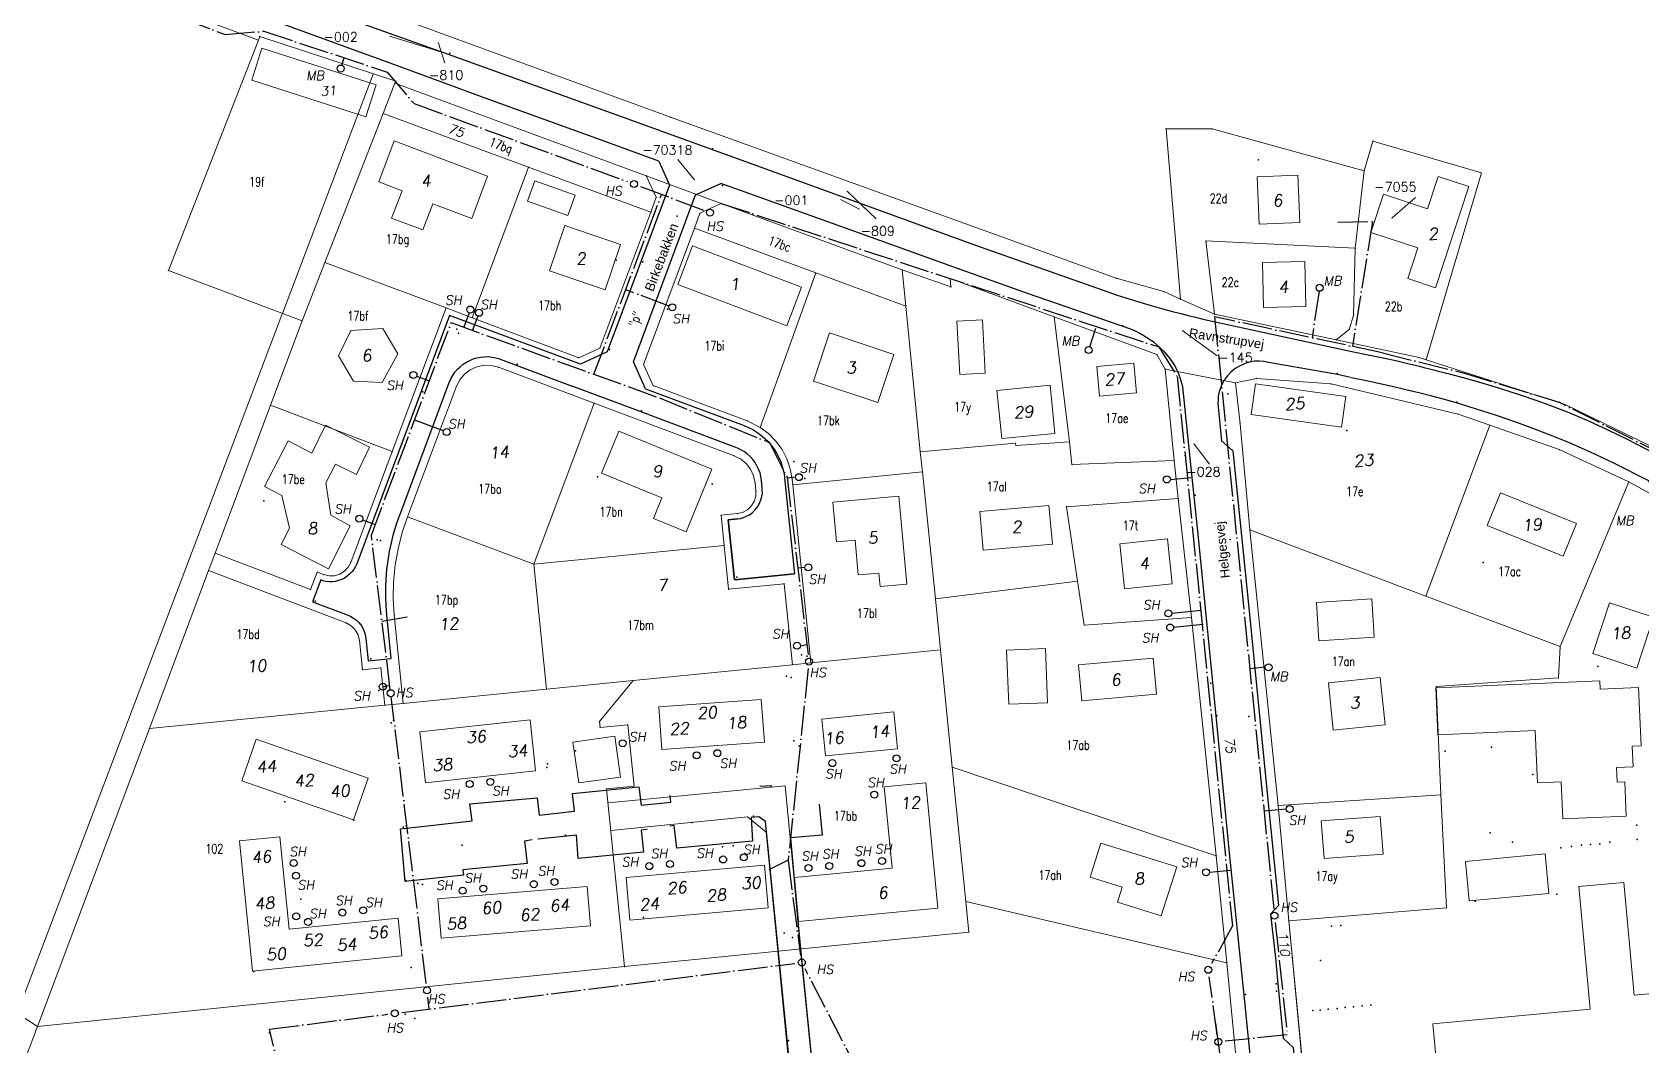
# Model space of a CAD drawing. Header units: millimetres. Extents: x 672113 to 680957, y 6130092 to 6137781.
# Drawn here: x 674360.3 to 674706.4, y 6133493.2 to 6133711.1 of the extents above; entities that cross this region are included whole.
import ezdxf

# ---------------------------------------------------------------- set-up
doc = ezdxf.new("R2010")
doc.units = ezdxf.units.MM
doc.header["$LTSCALE"] = 0.5
doc.linetypes.add('VVS3', pattern=[16, 12.8, -1.6, 0, -1.6])
for name, color, linetype, lineweight in [('bygning', 1, 'Continuous', 5), ('MILJOE', 1, 'Continuous', 5), ('OPTAGETVEJ', 1, 'Continuous', 5), ('skel', 142, 'Continuous', 5), ('SKELKREDS', 1, 'Continuous', 5), ('SKELPKT', 1, 'Continuous', 5), ('SL-Målebrønd', 70, 'Continuous', 30), ('SL-Tekst', 1, 'Continuous', 0)]:
    doc.layers.add(name, color=color, linetype=linetype, lineweight=lineweight)
for name, color, linetype, lineweight, plot in [('FIKS_PILE', 9, 'Continuous', 5, False), ('FIKS_TEKST', 6, 'Continuous', 5, False), ('FIKSPUNKT', 1, 'Continuous', 5, False)]:
    doc.layers.add(name, color=color, linetype=linetype, lineweight=lineweight, plot=plot)
for name, color, linetype in [('Husnr', 3, 'Continuous'), ('MATRNR', 12, 'Continuous'), ('Spildevand', 2, 'Continuous'), ('TF_V_---_Stikledning', 150, 'VVS3'), ('TF_V_---_Stophane', 3, 'Continuous'), ('TF_V_---_Tekst', 1, 'Continuous'), ('Vej', 7, 'Continuous'), ('Vejnavn', 9, 'Continuous')]:
    doc.layers.add(name, color=color, linetype=linetype)
doc.styles.add('Ariel', font='arial.ttf')
doc.styles.add('ROMANS', font='ROMANS')
doc.styles.get("Standard").update_dxf_attribs({"font": 'romans.shx', "width": 0.75})

# ---------------------------------------------------------------- blocks, each defined once
blk = doc.blocks.new('270554_270554.DWG_FMEBLOCK18')
at = {"layer": 'FIKS_PILE', "color": 6}
blk.add_line((3.09, -2.93), (-3.09, 2.93), dxfattribs=at)
blk = doc.blocks.new('270554_270554.DWG_FMEBLOCK19')
at = {"layer": 'FIKS_PILE', "color": 6}
blk.add_line((3.68, -2.67), (-3.68, 2.67), dxfattribs=at)
blk = doc.blocks.new('270554_270554.DWG_FMEBLOCK20')
at = {"layer": 'FIKS_PILE', "color": 6}
blk.add_line((1.65, -2.16), (-1.65, 2.16), dxfattribs=at)
blk = doc.blocks.new('270554_270554.DWG_FMEBLOCK21')
at = {"layer": 'FIKS_PILE', "color": 6}
blk.add_line((2.51, 2.16), (-2.51, -2.16), dxfattribs=at)
blk = doc.blocks.new('270554_270554.DWG_FMEBLOCK51')
at = {"layer": 'FIKS_PILE', "color": 6}
blk.add_line((-5.25, 1.6), (5.25, -1.6), dxfattribs=at)
blk = doc.blocks.new('270554_270554.DWG_FMEBLOCK53')
at = {"layer": 'FIKS_PILE', "color": 6}
blk.add_line((0.67, -2.16), (-0.67, 2.16), dxfattribs=at)
blk = doc.blocks.new('270554_270554.DWG_FMEBLOCK54')
at = {"layer": 'FIKS_PILE', "color": 6}
blk.add_line((-1.74, 2.16), (1.74, -2.16), dxfattribs=at)
blk = doc.blocks.new('270554_270554.DWG_FMEBLOCK55')
at = {"layer": 'FIKS_PILE', "color": 6}
blk.add_line((-1.98, 0.98), (1.98, -0.98), dxfattribs=at)

msp = doc.modelspace()

# ---------------------------------------------------------------- linework, layer by layer
at = {"layer": 'bygning'}
for points in [[(674432.06, 6133692.9, 46.46), (674434.27, 6133699.79, 46.76), (674409.72, 6133707.67, 46.76), (674407.51, 6133700.77, 46.75)], [(674438.14, 6133687.72, 47.09), (674434.83, 6133678.92, 46.64), (674439.84, 6133677.03, 46.79), (674437.61, 6133671.12, 47.09), (674444.3, 6133668.6, 47.09), (674446.43, 6133674.24, 47.09), (674454.82, 6133671.08, 47.14), (674458.24, 6133680.14, 47.14)], [(674477.07, 6133676.04, 47.49), (674468.4, 6133679.12, 47.59), (674466.85, 6133674.76, 47.59), (674475.52, 6133671.69, 47.49)], [(674632.92, 6133670.23, 49.14), (674632.48, 6133680.38, 49.21), (674623.74, 6133680.01, 49.2), (674624.18, 6133669.86, 49.2)], [(674648.19, 6133668.07, 49.25), (674658.28, 6133664.75, 49.26), (674656.11, 6133658.15, 49.14), (674662.06, 6133656.19, 49.19), (674669.21, 6133677.91, 49.18), (674662.65, 6133680.07, 49.15), (674660.37, 6133673.14, 49.18), (674650.89, 6133676.25, 50.77)], [(674474.82, 6133669.52, 47.59), (674471.53, 6133659.84, 47.59), (674483.53, 6133655.76, 47.59), (674486.82, 6133665.44, 47.59)], [(674502.27, 6133665.18, 48.59), (674499.14, 6133656.89, 48.54), (674522.6, 6133648.01, 48.69), (674525.73, 6133656.3, 48.74)], [(674624.88, 6133661.62, 49.5), (674625.09, 6133651.93, 49.54), (674634.17, 6133652.12, 49.33), (674633.96, 6133661.82, 49.33)], [(674435.71, 6133647.41, 43.64), (674428.85, 6133646.97, 43.64), (674426.21, 6133641.51, 43.64), (674429.44, 6133636.06, 43.64), (674435.59, 6133635.79, 43.64), (674438.94, 6133641.96, 43.64)], [(674545.59, 6133641.85, 49.41), (674531.75, 6133646.47, 49.41), (674528.29, 6133636.13, 49.41), (674542.13, 6133631.51, 49.41)], [(674559.81, 6133637.51, 49.25), (674565.26, 6133637.81, 49.2), (674564.63, 6133649.26, 49.24), (674559.18, 6133648.96, 49.24)], [(674589.8, 6133632.86, 50), (674597.75, 6133633.57, 50), (674597.18, 6133639.99, 50), (674589.22, 6133639.27, 50)], [(674579.19, 6133635.21, 48.98), (674567.76, 6133634.07, 49.26), (674568.79, 6133623.74, 49.26), (674580.22, 6133624.88, 49.27)], [(674641.86, 6133626.22, 48.09), (674642.78, 6133632.79, 48.32), (674623.36, 6133635.52, 48.31), (674622.44, 6133628.95, 48.13)], [(674415.37, 6133623.24, 42.29), (674410.29, 6133613.44, 42.21), (674414.03, 6133611.51, 41.98), (674415.66, 6133604.47, 41.98), (674413.88, 6133601.01, 41.98), (674424, 6133595.79, 42.06), (674428.68, 6133604.97, 41.74), (674424.55, 6133607.26, 41.74), (674423.48, 6133614.26, 41.73), (674425.52, 6133618.29, 41.87), (674430.07, 6133616.07, 41.67), (674432.86, 6133621.9, 41.63), (674423.39, 6133626.65, 40.74), (674420.42, 6133620.63, 42.11)], [(674506.49, 6133617.19, 46.76), (674486.46, 6133625.38, 46.76), (674482.76, 6133616.35, 46.84), (674495.72, 6133611.05, 46.56), (674493.89, 6133606.59, 46.56), (674500.97, 6133603.7, 46.56)], [(674673.18, 6133605.09, 47.82), (674689.52, 6133598.45, 47.53), (674692.38, 6133605.49, 47.58), (674676.03, 6133612.12, 47.69)], [(674546.67, 6133611.35, 48.09), (674532.5, 6133610.07, 48.2), (674533.27, 6133601.54, 48.09), (674537.29, 6133601.91, 48.09), (674537.96, 6133594.45, 48.09), (674542.38, 6133594.85, 48.09), (674542.64, 6133591.95, 48.09), (674548.37, 6133592.47, 48.09)], [(674579.69, 6133601.03, 48.52), (674578.96, 6133609.37, 48.53), (674564.11, 6133608.08, 48.53), (674564.83, 6133599.74, 48.53)], [(674605.42, 6133592.52, 46.31), (674604.42, 6133602.2, 46.31), (674594.18, 6133601.14, 47.44), (674595.18, 6133591.46, 47.45)], [(674637, 6133580.27, 47.07), (674648.89, 6133581.05, 47.05), (674648.35, 6133589.28, 47.04), (674636.46, 6133588.51, 47.04)], [(674695.9, 6133577.57, 46.9), (674705.37, 6133574.44, 45.85), (674708.98, 6133585.34, 45.84), (674699.51, 6133588.47, 47.1)], [(674578.67, 6133566.98, 44.43), (674578.21, 6133578.63, 44.5), (674569.85, 6133578.3, 44.81), (674570.31, 6133566.65, 44.82)], [(674585.31, 6133575.11, 46.24), (674586, 6133567.38, 46.25), (674602.08, 6133568.83, 46.26), (674601.39, 6133576.56, 46.25)], [(674639.06, 6133571.27, 47.38), (674640.1, 6133561.08, 47.38), (674651.22, 6133562.21, 47.43), (674650.18, 6133572.4, 47.43)], [(674662.16, 6133570.19, 46.19), (674662.59, 6133560.1, 46.48), (674683.52, 6133560.99, 46.52), (674683.99, 6133549.79, 46.53), (674689.11, 6133550, 46.53), (674689.44, 6133542.04, 46.54), (674703.11, 6133542.62, 46.55), (674702.8, 6133550.01, 46.54), (674701.13, 6133549.94, 46.54), (674701, 6133553.05, 46.51), (674704.58, 6133553.21, 46.51), (674704.39, 6133557.65, 46.51), (674706.27, 6133557.73, 46.51), (674705.74, 6133570.23, 46.53), (674697.47, 6133569.88, 46.32), (674697.39, 6133571.69, 46.31)], [(674495.08, 6133566.09, 42.21), (674495.73, 6133556.95, 42.14), (674517.76, 6133558.53, 42.18), (674517.1, 6133567.67, 42.17)], [(674443.7, 6133560.75, 38.17), (674444.89, 6133549.79, 39.5), (674468.56, 6133552.36, 39.54), (674467.37, 6133563.32, 39.56)], [(674530.1, 6133563.44, 43.34), (674530.89, 6133555.54, 42.99), (674546.36, 6133557.09, 42.97), (674545.58, 6133564.99, 42.91)], [(674476.6, 6133558.54, 40.47), (674477.83, 6133549.75, 40.58), (674486.84, 6133551.01, 40.59), (674485.6, 6133559.81, 40.55)], [(674432.53, 6133550.79, 38.43), (674408.51, 6133559.18, 38.15), (674405.39, 6133550.23, 38.05), (674429.4, 6133541.84, 38.2)], [(674552.45, 6133549.76, 41.87), (674543.53, 6133548.89, 41.89), (674545.22, 6133531.44, 41.96), (674524.21, 6133529.4, 42.03), (674525.13, 6133519.96, 41.96), (674555.06, 6133522.86, 42.26)], [(674637.5, 6133541.6, 45.65), (674638.1, 6133533.47, 45.79), (674650.79, 6133534.4, 45.8), (674650.19, 6133542.54, 45.79)], [(674439.8, 6133512.55, 37.33), (674438.98, 6133520.68, 37.32), (674415.57, 6133518.31, 37.31), (674413.57, 6133538.17, 37.29), (674404.89, 6133537.29, 37.29), (674407.71, 6133509.3, 37.31)], [(674590.12, 6133536.81, 44.28), (674587.81, 6133529.49, 43.93), (674594.73, 6133527.31, 43.93), (674593.72, 6133524.11, 43.94), (674603.11, 6133521.15, 43.94), (674606.42, 6133531.68, 43.86)], [(674517.77, 6133532.1, 41.53), (674488.03, 6133529.43, 41.54), (674488.86, 6133520.22, 40.95), (674518.6, 6133522.89, 41.04)], [(674668.52, 6133532.89, 45.29), (674669.31, 6133524.4, 45.82), (674686.44, 6133525.98, 45.83), (674685.66, 6133534.47, 45.85)], [(674480.37, 6133519.03, 39.91), (674479.67, 6133527.47, 39.31), (674447.55, 6133524.82, 39.14), (674448.25, 6133516.39, 39.76)]]:
    msp.add_polyline3d(points, close=True, dxfattribs=at)
msp.add_polyline3d([(674741.94, 6133507.53, 44.66), (674704.8, 6133504.1, 50.23), (674702.56, 6133528.34, 50.39), (674692.92, 6133527.45, 50.38), (674695.35, 6133501.13, 50.38), (674661.52, 6133498, 45.91), (674663.23, 6133479.48, 45.93), (674672.11, 6133480.3, 45.93), (674671.23, 6133489.79, 45.93), (674689.02, 6133491.43, 45.16), (674689.78, 6133483.18, 44.42), (674705.48, 6133484.64, 44.66), (674704.86, 6133491.31, 44.99), (674708.38, 6133491.63, 44.99)], dxfattribs=at)
at = {"layer": 'FIKSPUNKT', "color": 6}
for p in [(674447.68, 6133708.81), (674447.71, 6133706.97), (674502.7, 6133679.4), (674535.61, 6133676.88), (674538.12, 6133673.11), (674652.69, 6133671.17), (674607.72, 6133646.93), (674610.15, 6133622.61)]:
    msp.add_point(p, dxfattribs=at)
at = {"layer": 'MILJOE', "color": 7}
for points in [[(674662.24, 6133570.44), (674663.2, 6133547.2), (674664.43, 6133522.89), (674630.56, 6133520.07), (674634.72, 6133476.19), (674679.64, 6133462.16), (674681.61, 6133438.82), (674802.44, 6133392.01), (674806.01, 6133414.39), (674807.22, 6133422), (674806.74, 6133528.32), (674800.99, 6133530.99), (674778.16, 6133540.25), (674759.6, 6133547.44), (674739.94, 6133560.63), (674714.38, 6133568.31), (674726.17, 6133602.3), (674721.16, 6133604.78), (674703.66, 6133614.43), (674688.88, 6133579.04), (674688.52, 6133572.32)], [(674558.17, 6133553.12), (674555.61, 6133578.32), (674527.78, 6133575.55), (674523.8, 6133575.15), (674489.52, 6133571.75), (674482.31, 6133562.93), (674482.44, 6133561.66), (674488.39, 6133562.26), (674489.73, 6133549.07), (674483.79, 6133548.47), (674487.67, 6133510.28), (674561.76, 6133517.7), (674561.1, 6133524.25)], [(674385.52, 6133561.43), (674361.45, 6133497.38), (674487.67, 6133510.28), (674483.79, 6133548.47), (674489.73, 6133549.07), (674488.39, 6133562.26), (674482.44, 6133561.66), (674482.31, 6133562.93), (674489.52, 6133571.75), (674470.92, 6133569.91), (674440.09, 6133566.85), (674436.11, 6133566.45)]]:
    msp.add_lwpolyline(points, close=True, dxfattribs=at)
at = {"layer": 'OPTAGETVEJ', "color": 8}
for p, q in [((674414.13, 6133650.63), (674433.67, 6133702.11)), ((674301.68, 6133354.37), (674414.03, 6133650.36)), ((674414.03, 6133650.36), (674414.13, 6133650.63)), ((674522.2, 6133549.15), (674484.14, 6133545.49)), ((674522.2, 6133549.15), (674525.63, 6133514.08)), ((674484.75, 6133539.52), (674514.1, 6133542.48)), ((674518.13, 6133539.17), (674514.1, 6133542.48)), ((674518.13, 6133539.17), (674520.65, 6133513.58)), ((674520.65, 6133513.58), (674522.89, 6133490.7)), ((674525.63, 6133514.08), (674527.87, 6133491.17))]:
    msp.add_line(p, q, dxfattribs=at)
at = {"layer": 'skel', "color": 40}
for p, q in [((674372.97, 6133722.76), (674408.96, 6133709.36)), ((674439.51, 6133714.03), (674497.57, 6133692.81)), ((674408.96, 6133709.36), (674389.61, 6133659.85)), ((674408.96, 6133709.36), (674409.26, 6133710.2)), ((674409.26, 6133710.2), (674438.48, 6133700.58)), ((674438.3, 6133700.12), (674435.75, 6133693.6)), ((674438.48, 6133700.58), (674438.3, 6133700.12)), ((674438.3, 6133700.12), (674492.36, 6133680.23)), ((674435.75, 6133693.6), (674423.25, 6133661.61)), ((674435.75, 6133693.6), (674467.05, 6133682.08)), ((674497.57, 6133692.81), (674593.4, 6133658.23)), ((674607.25, 6133653.71), (674604.14, 6133690.35)), ((674614.08, 6133690.3), (674604.14, 6133690.35)), ((674614.08, 6133690.3), (674646.74, 6133681.31)), ((674646.74, 6133681.31), (674648.62, 6133687.68)), ((674648.62, 6133687.68), (674671.96, 6133680.84)), ((674467.05, 6133682.08), (674454.93, 6133649.73)), ((674467.05, 6133682.08), (674493.35, 6133672.41)), ((674646.74, 6133681.31), (674644.82, 6133664.65)), ((674671.96, 6133680.84), (674660.05, 6133640.7)), ((674492.36, 6133680.23), (674508.45, 6133674.31)), ((674492.36, 6133680.23), (674494.51, 6133675.63)), ((674494.51, 6133675.63), (674493.35, 6133672.41)), ((674503.91, 6133672.19), (674508.45, 6133674.31)), ((674508.45, 6133674.31), (674547.4, 6133660)), ((674493.35, 6133672.41), (674482.41, 6133643.22)), ((674502.74, 6133668.95), (674503.91, 6133672.19)), ((674491.78, 6133639.7), (674502.74, 6133668.95)), ((674502.74, 6133668.95), (674528.82, 6133659.36)), ((674614.53, 6133650.48), (674612.7, 6133666.23)), ((674612.7, 6133666.23), (674644.82, 6133664.65)), ((674644.47, 6133650.18), (674644.82, 6133664.65)), ((674423.25, 6133661.61), (674418.34, 6133649.04)), ((674423.25, 6133661.61), (674449.31, 6133651.84)), ((674389.61, 6133659.85), (674418.34, 6133649.04)), ((674528.82, 6133659.36), (674516.86, 6133626.17)), ((674528.82, 6133659.36), (674548.2, 6133652.23)), ((674548.2, 6133652.23), (674547.4, 6133660)), ((674547.4, 6133660), (674557.87, 6133656.35)), ((674557.68, 6133658.13), (674580.1, 6133649.9)), ((674557.87, 6133656.35), (674557.68, 6133658.13)), ((674593.4, 6133658.23), (674603.69, 6133655.35)), ((674603.69, 6133655.35), (674607.25, 6133653.71)), ((674607.25, 6133653.71), (674614.53, 6133650.48)), ((674449.31, 6133651.84), (674437.74, 6133620.97)), ((674454.93, 6133649.73), (674449.31, 6133651.84)), ((674477.84, 6133641.14), (674454.93, 6133649.73)), ((674551.29, 6133620.9), (674548.2, 6133652.23)), ((674583.34, 6133623.05), (674580.1, 6133649.9)), ((674580.1, 6133649.9), (674602.18, 6133641.79)), ((674614.53, 6133650.48), (674640.7, 6133645.01)), ((674643.53, 6133647.21), (674644.47, 6133650.18)), ((674418.34, 6133649.04), (674411.55, 6133630.93)), ((674640.7, 6133645.01), (674643.53, 6133647.21)), ((674482.41, 6133643.22), (674477.84, 6133641.14)), ((674658.54, 6133641.17), (674640.7, 6133645.01)), ((674493.86, 6133635.14), (674491.78, 6133639.7)), ((674602.18, 6133641.79), (674603.97, 6133638.7)), ((674660.05, 6133640.7), (674658.54, 6133641.17)), ((674689.95, 6133631.05), (674660.05, 6133640.7)), ((674481.17, 6133631.36), (674460.56, 6133639.09)), ((674603.97, 6133638.7), (674605.88, 6133619.04)), ((674619.05, 6133635.72), (674603.97, 6133638.7)), ((674623.57, 6133636.7), (674619.05, 6133635.72)), ((674623.57, 6133636.7), (674639.63, 6133635.49)), ((674451.55, 6133635), (674441.04, 6133606.96)), ((674514.07, 6133627.57), (674493.86, 6133635.14)), ((674619.05, 6133635.72), (674620.04, 6133626.93)), ((674666.94, 6133629.02), (674639.63, 6133635.49)), ((674411.55, 6133630.93), (674399.64, 6133599.12)), ((674411.55, 6133630.93), (674437.74, 6133620.97)), ((674468.21, 6133596.77), (674481.17, 6133631.36)), ((674511.26, 6133620.08), (674481.17, 6133631.36)), ((674673.75, 6133626.63), (674666.94, 6133629.02)), ((674723.77, 6133614.66), (674689.95, 6133631.05)), ((674516.86, 6133626.17), (674514.07, 6133627.57)), ((674622.15, 6133604.12), (674620.04, 6133626.93)), ((674660.02, 6133589.89), (674673.75, 6133626.63)), ((674688.69, 6133621.38), (674673.75, 6133626.63)), ((674571.73, 6133622.76), (674551.29, 6133620.9)), ((674571.84, 6133622.3), (674571.73, 6133622.76)), ((674583.34, 6133623.05), (674571.84, 6133622.3)), ((674583.91, 6133618.17), (674583.34, 6133623.05)), ((674437.74, 6133620.97), (674428.82, 6133597.13)), ((674551.73, 6133616.59), (674551.29, 6133620.9)), ((674605.88, 6133619.04), (674583.91, 6133618.17)), ((674605.88, 6133619.04), (674606.77, 6133610.91)), ((674688.69, 6133621.38), (674703.66, 6133614.43)), ((674523.86, 6133613.82), (674523.74, 6133615.04)), ((674523.86, 6133613.82), (674551.73, 6133616.59)), ((674554.53, 6133589.31), (674551.73, 6133616.59)), ((674515.94, 6133612.55), (674515.77, 6133614.23)), ((674527.78, 6133575.55), (674523.86, 6133613.82)), ((674688.88, 6133579.04), (674703.66, 6133614.43)), ((674703.66, 6133614.43), (674721.16, 6133604.78)), ((674582.7, 6133609.1), (674606.77, 6133610.91)), ((674585.09, 6133593.13), (674582.7, 6133609.1)), ((674606.77, 6133610.91), (674609.59, 6133585.3)), ((674468.21, 6133596.77), (674441.04, 6133606.96)), ((674508.44, 6133607.28), (674511.92, 6133607.62)), ((674509.1, 6133600.81), (674508.44, 6133607.28)), ((674622.15, 6133604.12), (674660.02, 6133589.89)), ((674628.21, 6133544.9), (674622.15, 6133604.12)), ((674399.64, 6133599.12), (674398.24, 6133595.38)), ((674420.18, 6133591.31), (674399.64, 6133599.12)), ((674468.21, 6133596.77), (674509.1, 6133600.81)), ((674510.07, 6133591.37), (674509.1, 6133600.81)), ((674398.24, 6133595.38), (674385.52, 6133561.43)), ((674398.24, 6133595.38), (674427.8, 6133584.14)), ((674421.6, 6133595.05), (674420.18, 6133591.31)), ((674423.02, 6133594.51), (674421.6, 6133595.05)), ((674468.21, 6133596.77), (674470.92, 6133569.91)), ((674522.01, 6133592.55), (674510.07, 6133591.37)), ((674523.8, 6133575.15), (674522.01, 6133592.55)), ((674585.09, 6133593.13), (674554.53, 6133589.31)), ((674586.53, 6133583.67), (674585.09, 6133593.13)), ((674555.61, 6133578.32), (674554.53, 6133589.31)), ((674660.02, 6133589.89), (674688.88, 6133579.04)), ((674440.09, 6133566.85), (674438.18, 6133585.78)), ((674609.59, 6133585.3), (674586.53, 6133583.67)), ((674609.59, 6133585.3), (674614.92, 6133534.05)), ((674430.68, 6133580.38), (674431.32, 6133574.06)), ((674527.78, 6133575.55), (674555.61, 6133578.32)), ((674555.61, 6133578.32), (674558.17, 6133553.12)), ((674688.52, 6133572.32), (674688.88, 6133579.04)), ((674431.32, 6133574.06), (674435.3, 6133574.46)), ((674435.3, 6133574.46), (674436.11, 6133566.45)), ((674523.8, 6133575.15), (674489.52, 6133571.75)), ((674523.8, 6133575.15), (674527.78, 6133575.55)), ((674246.85, 6133572.47), (674361.45, 6133497.38)), ((674470.92, 6133569.91), (674489.52, 6133571.75)), ((674482.31, 6133562.93), (674489.52, 6133571.75)), ((674662.24, 6133570.44), (674688.52, 6133572.32)), ((674663.2, 6133547.2), (674662.24, 6133570.44)), ((674436.11, 6133566.45), (674440.09, 6133566.85)), ((674440.09, 6133566.85), (674470.92, 6133569.91)), ((674385.52, 6133561.43), (674436.11, 6133566.45)), ((674385.52, 6133561.43), (674361.45, 6133497.38)), ((674482.31, 6133562.93), (674482.44, 6133561.66)), ((674482.44, 6133561.66), (674488.39, 6133562.26)), ((674488.39, 6133562.26), (674489.73, 6133549.07)), ((674614.92, 6133534.05), (674558.17, 6133553.12)), ((674558.17, 6133553.12), (674561.1, 6133524.25)), ((674489.73, 6133549.07), (674483.79, 6133548.47)), ((674483.79, 6133548.47), (674487.67, 6133510.28)), ((674663.2, 6133547.2), (674628.21, 6133544.9)), ((674664.43, 6133522.89), (674663.2, 6133547.2)), ((674630.56, 6133520.07), (674628.21, 6133544.9)), ((674614.92, 6133534.05), (674617.19, 6133511.05)), ((674617.19, 6133511.05), (674561.1, 6133524.25)), ((674561.76, 6133517.7), (674561.1, 6133524.25)), ((674630.56, 6133520.07), (674664.43, 6133522.89)), ((674634.72, 6133476.19), (674630.56, 6133520.07)), ((674487.67, 6133510.28), (674561.76, 6133517.7)), ((674487.67, 6133510.28), (674361.45, 6133497.38)), ((674617.19, 6133511.05), (674627.15, 6133410.16)), ((674361.45, 6133497.38), (674308.43, 6133357.79))]:
    msp.add_line(p, q, dxfattribs=at)
for points in [[(674460.56, 6133639.09), (674459.04, 6133639.47), (674457.47, 6133639.51), (674455.94, 6133639.19), (674454.51, 6133638.55), (674453.26, 6133637.6), (674452.26, 6133636.39), (674451.55, 6133635)], [(674523.74, 6133615.04), (674523.34, 6133617.26), (674522.61, 6133619.39), (674521.58, 6133621.39), (674520.25, 6133623.22), (674518.67, 6133624.82), (674516.86, 6133626.17)], [(674515.77, 6133614.23), (674515.44, 6133615.75), (674514.79, 6133617.16), (674513.84, 6133618.39), (674512.64, 6133619.38), (674511.26, 6133620.08)], [(674511.92, 6133607.62), (674513.07, 6133607.89), (674514.1, 6133608.45), (674514.95, 6133609.25), (674515.57, 6133610.25), (674515.91, 6133611.37), (674515.94, 6133612.55)], [(674441.04, 6133606.96), (674439.88, 6133603.55), (674438.98, 6133600.07), (674438.36, 6133596.53), (674438.02, 6133592.96), (674437.96, 6133589.36), (674438.18, 6133585.78)], [(674423.02, 6133594.51), (674424.17, 6133594.24), (674425.34, 6133594.28), (674426.46, 6133594.62), (674427.46, 6133595.24), (674428.26, 6133596.1), (674428.82, 6133597.13)], [(674430.68, 6133580.38), (674430.39, 6133581.59), (674429.78, 6133582.67), (674428.89, 6133583.54), (674427.8, 6133584.14)]]:
    msp.add_lwpolyline(points, dxfattribs=at)
at = {"layer": 'SKELKREDS', "color": 250, "true_color": 0x333333}
for p in [(674408.96, 6133709.36), (674409.26, 6133710.2), (674438.3, 6133700.12), (674438.48, 6133700.58), (674435.75, 6133693.6), (674497.57, 6133692.81), (674604.14, 6133690.35), (674614.08, 6133690.3), (674648.62, 6133687.68), (674467.05, 6133682.08), (674646.74, 6133681.31), (674671.96, 6133680.84), (674492.36, 6133680.23), (674494.51, 6133675.63), (674508.45, 6133674.31), (674493.35, 6133672.41), (674503.91, 6133672.19), (674502.74, 6133668.95), (674612.7, 6133666.23), (674644.82, 6133664.65), (674423.25, 6133661.61), (674528.82, 6133659.36), (674547.4, 6133660), (674557.68, 6133658.13), (674593.4, 6133658.23), (674557.87, 6133656.35), (674603.69, 6133655.35), (674607.25, 6133653.71), (674449.31, 6133651.84), (674454.93, 6133649.73), (674548.2, 6133652.23), (674580.1, 6133649.9), (674614.53, 6133650.48), (674644.47, 6133650.18), (674418.34, 6133649.04), (674643.53, 6133647.21), (674482.41, 6133643.22), (674640.7, 6133645.01), (674477.84, 6133641.14), (674491.78, 6133639.7), (674602.18, 6133641.79), (674658.54, 6133641.17), (674660.05, 6133640.7), (674460.56, 6133639.09), (674603.97, 6133638.7), (674623.57, 6133636.7), (674451.55, 6133635), (674493.86, 6133635.14), (674619.05, 6133635.72), (674639.63, 6133635.49), (674411.55, 6133630.93), (674481.17, 6133631.36), (674666.94, 6133629.02), (674689.95, 6133631.05), (674514.07, 6133627.57), (674516.86, 6133626.17), (674620.04, 6133626.93), (674437.74, 6133620.97), (674511.26, 6133620.08), (674551.29, 6133620.9), (674605.88, 6133619.04), (674688.69, 6133621.38), (674523.74, 6133615.04), (674551.73, 6133616.59), (674515.77, 6133614.23), (674515.94, 6133612.55), (674523.86, 6133613.82), (674703.66, 6133614.43), (674441.04, 6133606.96), (674508.44, 6133607.28), (674511.92, 6133607.62), (674622.15, 6133604.12), (674399.64, 6133599.12), (674509.1, 6133600.81), (674398.24, 6133595.38), (674421.6, 6133595.05), (674423.02, 6133594.51), (674428.82, 6133597.13), (674468.21, 6133596.77), (674420.18, 6133591.31), (674510.07, 6133591.37), (674522.01, 6133592.55), (674554.53, 6133589.31), (674427.8, 6133584.14), (674438.18, 6133585.78), (674609.59, 6133585.3), (674430.68, 6133580.38), (674555.61, 6133578.32), (674431.32, 6133574.06), (674435.3, 6133574.46), (674523.8, 6133575.15), (674527.78, 6133575.55), (674489.52, 6133571.75), (674440.09, 6133566.85), (674470.92, 6133569.91), (674436.11, 6133566.45), (674385.52, 6133561.43), (674482.31, 6133562.93), (674482.44, 6133561.66), (674488.39, 6133562.26), (674483.79, 6133548.47), (674489.73, 6133549.07), (674628.21, 6133544.9), (674614.92, 6133534.05), (674561.76, 6133517.7), (674487.67, 6133510.28)]:
    msp.add_point(p, dxfattribs=at)
at = {"layer": 'SKELPKT', "color": 253, "true_color": 0x999999}
for p in [(674389.61, 6133659.85), (674673.75, 6133626.63), (674571.73, 6133622.76), (674571.84, 6133622.3), (674583.34, 6133623.05), (674583.91, 6133618.17), (674582.7, 6133609.1), (674606.77, 6133610.91), (674585.09, 6133593.13), (674660.02, 6133589.89), (674586.53, 6133583.67), (674688.88, 6133579.04), (674662.24, 6133570.44), (674688.52, 6133572.32), (674558.17, 6133553.12), (674663.2, 6133547.2), (674561.1, 6133524.25), (674664.43, 6133522.89), (674630.56, 6133520.07), (674617.19, 6133511.05)]:
    msp.add_point(p, dxfattribs=at)
at = {"layer": 'SKELPKT', "color": 250, "true_color": 0x333333}
msp.add_point((674361.45, 6133497.38), dxfattribs=at)
at = {"layer": 'SL-Målebrønd'}
for centre in [(674426.65, 6133703.29, 46.76), (674637.16, 6133656.16), (674587.49, 6133642.78), (674626.17, 6133574.61)]:
    msp.add_circle(centre, 0.75, dxfattribs=at)
at = {"layer": 'SL-Tekst'}
for p, q in [((674432.06, 6133692.9, 46.46), (674434.27, 6133699.79, 46.76)), ((674499.14, 6133656.89, 48.54), (674522.6, 6133648.01, 48.69))]:
    msp.add_line(p, q, dxfattribs=at)
at = {"layer": 'Spildevand'}
for p in [(674450.11, 6133706.59), (674506.64, 6133686.02), (674624.03, 6133683.66), (674508.77, 6133678.16), (674498.98, 6133671.56), (674491.62, 6133661.77), (674496.92, 6133651.58), (674451.61, 6133647.29), (674452.02, 6133646.39), (674594.84, 6133648.01), (674484.43, 6133642.87), (674464.61, 6133639.75), (674640.91, 6133637.77), (674444.32, 6133633.8), (674617.42, 6133633.4), (674491.33, 6133629.74), (674666.69, 6133631.58), (674642.98, 6133625.49), (674524.13, 6133618.86), (674608.24, 6133620.14), (674481.89, 6133615.52), (674526.47, 6133615.21), (674506.56, 6133613.94), (674610.43, 6133611.58), (674410.13, 6133610.41), (674434.5, 6133602.02), (674435.23, 6133601.87), (674617.94, 6133602.03), (674672.32, 6133597.12), (674511.87, 6133593.95), (674421.19, 6133588.84), (674525.72, 6133577.28), (674526.93, 6133576.96), (674433.13, 6133576.43), (674696.97, 6133574.78), (674522.54, 6133572.66), (674523.5, 6133572.42), (674613.73, 6133571.21), (674434.85, 6133569.63), (674438.01, 6133563.21), (674615.07, 6133564.14), (674621.91, 6133564.01), (674437.54, 6133562.64), (674477.12, 6133556.63), (674524.11, 6133558.79), (674525.24, 6133557.63), (674664.17, 6133556.58), (674674.11, 6133557.45), (674470.99, 6133553.06), (674471.11, 6133553.84), (674682.99, 6133551.54), (674519.2, 6133548.99), (674414.67, 6133545.68), (674515.43, 6133542.57), (674429.48, 6133541.71), (674440.1, 6133540.26), (674440.76, 6133540.49), (674502.17, 6133541.26), (674673.8, 6133539.01), (674705.39, 6133540.64), (674452.78, 6133536.38), (674474.98, 6133538.5), (674508.77, 6133535.98), (674511.03, 6133536.21), (674544.71, 6133536.66), (674678.61, 6133537.01), (674689.03, 6133535.79), (674691.33, 6133536.05), (674693.45, 6133536.34), (674695.42, 6133536.48), (674697.39, 6133536.66), (674699.59, 6133537.02), (674705.41, 6133537.62), (674440.71, 6133528.8), (674443.22, 6133528.13), (674444.24, 6133527.88), (674688.16, 6133525.86), (674418.11, 6133524.74), (674670.63, 6133524.34), (674491.79, 6133520.8), (674639.69, 6133518.96), (674641.75, 6133519.08), (674522.03, 6133517.43), (674523.78, 6133516.53), (674631.3, 6133512.18), (674407.97, 6133509.21), (674441.8, 6133510.07), (674627.8, 6133506.59), (674627.88, 6133504.96), (674631.91, 6133505.49), (674621.2, 6133504.24), (674637.25, 6133500.94), (674639.03, 6133501.13), (674640.95, 6133501.25), (674642.63, 6133501.47), (674644.45, 6133501.64), (674646.28, 6133501.84), (674648.2, 6133501.98), (674440.5, 6133500.02), (674442.59, 6133499.12), (674635.71, 6133500.8), (674411.31, 6133496.02), (674522.97, 6133494.38)]:
    msp.add_point(p, dxfattribs=at)
at = {"layer": 'TF_V_---_Stikledning'}
for p, q in [((674426.88, 6133703.98), (674427.41, 6133705.58)), ((674481.09, 6133637.59), (674495.68, 6133676.28)), ((674508.45, 6133674.31), (674602.56, 6133643.44)), ((674497.27, 6133652.23), (674487.94, 6133655.75)), ((674637.05, 6133655.44), (674635.53, 6133645.42)), ((674454.26, 6133650.79), (674453.11, 6133647.72)), ((674456.13, 6133650.08), (674454.98, 6133647.02)), ((674614.58, 6133649.91), (674627.3, 6133522.72)), ((674650.64, 6133642.18), (674614.58, 6133649.91)), ((674433.25, 6133603.02), (674450.4, 6133648.67)), ((674450.4, 6133648.67), (674495.18, 6133632.5)), ((674587.72, 6133643.47), (674589.05, 6133647.48)), ((674602.56, 6133643.44), (674606.53, 6133637.11)), ((674650.66, 6133642.17), (674667.98, 6133637.9)), ((674443, 6133637.15), (674445.7, 6133636.14)), ((674606.53, 6133637.11), (674618.4, 6133519.01)), ((674668.03, 6133637.89), (674688.64, 6133631.55)), ((674495.18, 6133632.5), (674518.86, 6133622.91)), ((674733.54, 6133609.04), (674688.64, 6133631.55)), ((674448.76, 6133625.42), (674442.54, 6133627.76)), ((674518.86, 6133622.91), (674522.65, 6133615.43)), ((674522.65, 6133615.43), (674527.16, 6133577.32)), ((674524.43, 6133615.46), (674522.67, 6133615.25)), ((674605.06, 6133614.97), (674609.49, 6133615.42)), ((674431.36, 6133606.28), (674434.05, 6133605.27)), ((674437.32, 6133569.77), (674433.25, 6133603.02)), ((674526.44, 6133596.06), (674524.96, 6133595.89)), ((674440.96, 6133585.34), (674435.53, 6133584.42)), ((674605.37, 6133586.26), (674612.36, 6133586.96)), ((674605.77, 6133583.22), (674612.94, 6133583.94)), ((674525.53, 6133579.24), (674526.9, 6133579.49)), ((674527.18, 6133574.34), (674522.88, 6133533.15)), ((674625.42, 6133574.61), (674622.14, 6133574.29)), ((674445.04, 6133506.65), (674437.5, 6133568.28)), ((674629.95, 6133544.14), (674625.21, 6133543.66)), ((674522.88, 6133533.15), (674518.71, 6133531.05)), ((674522.88, 6133533.15), (674525.5, 6133512.62)), ((674613.5, 6133530.55), (674618.01, 6133531.01)), ((674618.4, 6133519.01), (674613.93, 6133510.9)), ((674549.48, 6133465.51), (674526.5, 6133509.82)), ((674615.14, 6133495.57), (674613.42, 6133508.1)), ((674445.71, 6133501.14), (674445.4, 6133503.68)), ((674623.61, 6133435.6), (674614.82, 6133498.12))]:
    msp.add_line(p, q, dxfattribs=at)
for points in [[(674350.16, 6133725.78), (674354.55, 6133728.38), (674401.79, 6133710.6), (674410.13, 6133711.31), (674436.62, 6133702.52), (674442.43, 6133695.76), (674488.33, 6133678.99)], [(674491.14, 6133677.94), (674504.65, 6133672.85)], [(674641.1, 6133670.26), (674648.5, 6133670.4), (674644.22, 6133643.55)], [(674437.22, 6133570.58), (674435.71, 6133570.43), (674436.47, 6133570.51)], [(674627.6, 6133519.73), (674630.2, 6133495.58), (674616.88, 6133494.24)], [(674439.78, 6133500.4), (674524.32, 6133510.97)], [(674448.11, 6133335.21), (674411.37, 6133496.85), (674436.8, 6133500.03)]]:
    msp.add_lwpolyline(points, dxfattribs=at)
at = {"layer": 'TF_V_---_Stophane'}
for centre in [(674489.73, 6133678.47), (674506.05, 6133672.32), (674454.52, 6133651.49), (674456.39, 6133650.79), (674497.97, 6133651.97), (674442.3, 6133637.42), (674449.46, 6133625.16), (674525.18, 6133615.46), (674604.31, 6133614.97), (674430.65, 6133606.54), (674527.19, 6133596.06), (674604.62, 6133586.18), (674605.02, 6133583.15), (674524.78, 6133579.24), (674527.34, 6133575.83), (674435.71, 6133570.45), (674437.41, 6133569.03), (674487.31, 6133558.28), (674503.2, 6133555.68), (674507.65, 6133556.14), (674532.38, 6133554), (674546.17, 6133555.02), (674454.4, 6133549.51), (674458.85, 6133549.96), (674541.43, 6133547.24), (674630.7, 6133544.14), (674416.54, 6133532.51), (674493.01, 6133531.86), (674497.46, 6133532.31), (674508.89, 6133533.29), (674513.34, 6133533.74), (674527.25, 6133531.45), (674531.7, 6133531.9), (674538.63, 6133532.5), (674543.08, 6133532.95), (674417.02, 6133529.81), (674468.18, 6133527.98), (674472.63, 6133528.43), (674612.75, 6133530.55), (674452.87, 6133526.57), (674457.32, 6133527.03), (674417.08, 6133521.07), (674427.03, 6133521.89), (674431.48, 6133522.34), (674627.45, 6133521.22), (674419.65, 6133519.88), (674525.81, 6133511.15), (674613.21, 6133509.58), (674445.22, 6133505.16), (674438.29, 6133500.21), (674615.39, 6133494.1)]:
    msp.add_circle(centre, 0.75, dxfattribs=at)
at = {"layer": 'Vej', "linetype": 'Continuous'}
for points in [[(674495.04, 6133683.41), (674481.71, 6133688.24), (674458.54, 6133696.62), (674439.44, 6133703.64), (674408.31, 6133714.98), (674374.05, 6133727.01)], [(674412.7, 6133719.6), (674448.76, 6133706.75), (674487.4, 6133692.82), (674521.82, 6133680.37), (674562.93, 6133665.37), (674591.86, 6133655.24)], [(674495.04, 6133683.41), (674497.36, 6133678.25)], [(674497.36, 6133678.25), (674483.96, 6133642.38), (674478.19, 6133639.72)], [(674492.2, 6133634.48), (674489.59, 6133640.27), (674502.98, 6133676.14), (674508.37, 6133678.6)], [(674596.59, 6133647.24), (674574.54, 6133654.85), (674559.32, 6133660.28), (674540.8, 6133666.97), (674513.66, 6133676.7), (674508.37, 6133678.6)], [(674591.86, 6133655.24), (674593.65, 6133654.61), (674595.5, 6133654), (674597.34, 6133653.42), (674599.18, 6133652.84), (674601.16, 6133652.26), (674603.19, 6133651.69), (674605.23, 6133651.16), (674607.31, 6133650.62), (674608.9, 6133650.22), (674610.5, 6133649.82), (674612.09, 6133649.45), (674613.69, 6133649.08)], [(674450.07, 6133650.23), (674430.13, 6133596.87)], [(674478.19, 6133639.72), (674450.07, 6133650.23)], [(674607.76, 6133634.9), (674607.24, 6133636.6), (674606.64, 6133638.2), (674605.88, 6133639.68), (674604.94, 6133641.06), (674603.91, 6133642.24), (674602.78, 6133643.35), (674601.56, 6133644.37), (674600.24, 6133645.28), (674599.36, 6133645.82), (674598.49, 6133646.34), (674597.56, 6133646.81), (674596.59, 6133647.24)], [(674613.69, 6133649.08), (674644.05, 6133642.49)], [(674450.01, 6133635.84), (674450.33, 6133636.6), (674450.75, 6133637.33), (674451.22, 6133638.01), (674451.74, 6133638.64), (674452.35, 6133639.21), (674452.97, 6133639.73), (674453.68, 6133640.18), (674454.39, 6133640.57), (674455.16, 6133640.88), (674455.92, 6133641.1), (674456.74, 6133641.28), (674457.56, 6133641.35), (674458.42, 6133641.37), (674459.24, 6133641.28), (674460.02, 6133641.1), (674460.84, 6133640.88), (674460.98, 6133640.83)], [(674450.01, 6133635.84), (674450.33, 6133636.6), (674450.75, 6133637.33), (674451.22, 6133638.01), (674451.74, 6133638.64), (674452.35, 6133639.21), (674452.97, 6133639.73), (674453.68, 6133640.18), (674454.39, 6133640.57), (674455.16, 6133640.88), (674455.92, 6133641.1), (674456.74, 6133641.28), (674457.56, 6133641.35), (674458.42, 6133641.37), (674459.24, 6133641.28), (674460.02, 6133641.1), (674460.84, 6133640.88), (674460.98, 6133640.83)], [(674460.98, 6133640.83), (674476.4, 6133635.05)], [(674626.19, 6133640.11), (674625.17, 6133640.3), (674624.21, 6133640.39), (674623.25, 6133640.37), (674622.29, 6133640.22), (674621.14, 6133639.9), (674620.04, 6133639.42), (674618.99, 6133638.79), (674618.05, 6133638.05), (674617.29, 6133637.2), (674616.64, 6133636.28), (674616.08, 6133635.27), (674615.67, 6133634.22), (674615.49, 6133633.52), (674615.36, 6133632.82), (674615.32, 6133632.07), (674615.29, 6133631.32)], [(674643.77, 6133636.89), (674641.02, 6133637.53), (674626.19, 6133640.11)], [(674644.05, 6133642.49), (674647.24, 6133641.86), (674650.43, 6133641.2), (674653.57, 6133640.51), (674656.71, 6133639.77), (674657.68, 6133639.52), (674658.65, 6133639.3), (674659.56, 6133639.05), (674660.53, 6133638.8)], [(674439.36, 6133607.31), (674450.01, 6133635.84)], [(674439.36, 6133607.31), (674450.01, 6133635.84)], [(674700.25, 6133618.54), (674697.87, 6133619.7), (674695.44, 6133620.84), (674692.97, 6133621.91), (674690.54, 6133622.96), (674687.34, 6133624.27), (674684.14, 6133625.52), (674680.94, 6133626.71), (674677.69, 6133627.86), (674674.98, 6133628.79), (674672.26, 6133629.68), (674669.55, 6133630.54), (674666.79, 6133631.34), (674664.03, 6133632.12), (674661.27, 6133632.87), (674658.47, 6133633.59), (674655.71, 6133634.26), (674652.76, 6133634.95), (674649.81, 6133635.61), (674646.86, 6133636.25), (674643.92, 6133636.84)], [(674660.53, 6133638.8), (674664.16, 6133637.91), (674667.74, 6133636.93), (674671.32, 6133635.93), (674674.91, 6133634.85), (674677.81, 6133633.97), (674680.72, 6133633.03), (674683.62, 6133632.04), (674686.48, 6133631.03), (674690.75, 6133629.37), (674694.97, 6133627.58), (674699.15, 6133625.65), (674703.28, 6133623.62)], [(674492.2, 6133634.48), (674513.39, 6133626.56), (674514.36, 6133626.15), (674515.29, 6133625.68), (674516.16, 6133625.14), (674516.99, 6133624.51), (674517.82, 6133623.86), (674518.56, 6133623.12), (674519.2, 6133622.33), (674519.84, 6133621.49), (674520.39, 6133620.61), (674520.89, 6133619.69), (674521.29, 6133618.73), (674521.6, 6133617.77), (674521.86, 6133616.76), (674522.08, 6133615.72), (674522.08, 6133615.29), (674524.22, 6133594.67), (674511.3, 6133593.37), (674509.94, 6133606.31), (674511.96, 6133606.51), (674512.63, 6133606.61), (674513.3, 6133606.81), (674513.92, 6133607.06), (674514.54, 6133607.4), (674515.11, 6133607.81), (674515.63, 6133608.27), (674516.05, 6133608.79), (674516.47, 6133609.36), (674516.8, 6133609.99), (674517.03, 6133610.61), (674517.2, 6133611.28), (674517.34, 6133611.98), (674517.32, 6133612.68), (674517.31, 6133613.1), (674517.14, 6133614.76), (674517.02, 6133615.59), (674516.82, 6133616.39), (674516.51, 6133617.16), (674516.16, 6133617.9), (674515.76, 6133618.62), (674515.27, 6133619.28), (674514.73, 6133619.89), (674514.09, 6133620.46), (674513.45, 6133620.93), (674512.72, 6133621.37), (674511.99, 6133621.73), (674511.65, 6133621.86), (674490.46, 6133629.78), (674476.4, 6133635.05)], [(674624.8, 6133465.64), (674620.96, 6133504.15), (674617.76, 6133534.74), (674614.92, 6133564.14), (674611.09, 6133602.46), (674609.42, 6133618.82), (674607.76, 6133634.9)], [(674615.29, 6133631.32), (674616.03, 6133623.24), (674618.52, 6133621.09), (674621.87, 6133588.12), (674625.83, 6133548.25), (674628.29, 6133523.4), (674626.59, 6133521.55), (674627.69, 6133512.16), (674628.12, 6133507.27), (674629.33, 6133494.91), (674631.44, 6133492.89), (674634.03, 6133466.39), (674632.29, 6133464.34), (674633.34, 6133455.01)], [(674703.28, 6133623.62), (674733.09, 6133608.15), (674737.22, 6133606.11), (674752.25, 6133598.18)], [(674710.62, 6133610.28), (674707.94, 6133614.68), (674700.25, 6133618.54)], [(674436.6, 6133585.9), (674436.42, 6133587.83), (674436.33, 6133589.78), (674436.34, 6133591.74), (674436.45, 6133593.67), (674436.6, 6133595.63), (674436.85, 6133597.56), (674437.15, 6133599.47), (674437.55, 6133601.38), (674438.04, 6133603.27), (674438.58, 6133605.15), (674439.22, 6133606.99), (674439.36, 6133607.31)], [(674436.6, 6133585.9), (674436.42, 6133587.83), (674436.33, 6133589.78), (674436.34, 6133591.74), (674436.45, 6133593.67), (674436.6, 6133595.63), (674436.85, 6133597.56), (674437.15, 6133599.47), (674437.55, 6133601.38), (674438.04, 6133603.27), (674438.58, 6133605.15), (674439.22, 6133606.99), (674439.36, 6133607.31)], [(674511.96, 6133606.51), (674509.94, 6133606.31)], [(674509.94, 6133606.31), (674511.3, 6133593.37)], [(674430.13, 6133596.87), (674429.85, 6133596.25), (674429.48, 6133595.65), (674429.06, 6133595.08), (674428.58, 6133594.59), (674428.06, 6133594.15), (674427.49, 6133593.76), (674426.87, 6133593.46), (674426.2, 6133593.23), (674425.53, 6133593.05), (674424.86, 6133592.99), (674424.14, 6133592.97), (674423.46, 6133593.07), (674422.79, 6133593.21), (674422.35, 6133593.37)], [(674511.3, 6133593.37), (674524.22, 6133594.67)], [(674422.35, 6133593.37), (674420.61, 6133588.7)], [(674420.61, 6133588.7), (674428.23, 6133585.79)], [(674428.23, 6133585.79), (674428.86, 6133585.51), (674429.44, 6133585.15), (674430.03, 6133584.73), (674430.52, 6133584.26), (674430.96, 6133583.73), (674431.31, 6133583.15), (674431.61, 6133582.51), (674431.87, 6133581.87), (674432.02, 6133581.2), (674432.08, 6133580.78)], [(674437.51, 6133576.46), (674436.6, 6133585.9)], [(674437.51, 6133576.46), (674436.6, 6133585.9)], [(674432.08, 6133580.78), (674432.56, 6133575.96)], [(674432.56, 6133575.96), (674437.51, 6133576.46)], [(674467.82, 6133537.53), (674466.19, 6133537.26), (674466.77, 6133532.42), (674452.93, 6133531.1), (674453.05, 6133529.9), (674440.52, 6133528.53), (674439.48, 6133539.87), (674454.89, 6133541.57), (674454.44, 6133545.28), (674468.9, 6133546.53), (674469.31, 6133542.79), (674476.95, 6133543.71), (674476.49, 6133547.46), (674490.75, 6133548.92), (674491.26, 6133544.99), (674497.61, 6133545.59), (674497.53, 6133547.01)], [(674516.79, 6133549.05), (674519.39, 6133549.18)], [(674523.03, 6133491), (674518, 6133541.47), (674516.54, 6133542.43), (674514.9, 6133542.29), (674515.24, 6133537.21), (674498.91, 6133535.71), (674498.38, 6133540.6), (674497.42, 6133540.45)], [(674529.52, 6133545.2), (674530.18, 6133538.54), (674523.36, 6133537.93), (674525.34, 6133515.89), (674527.84, 6133491.04)], [(674492.57, 6133539.76), (674491.27, 6133539.57), (674491.75, 6133534.84), (674477.72, 6133533.52), (674477.34, 6133538.52), (674469.07, 6133537.64)]]:
    msp.add_lwpolyline(points, dxfattribs=at)
at = {"layer": 'Vejnavn', "color": 1}
for p in [(674485.88, 6133662.08), (674637.38, 6133511.6)]:
    msp.add_point(p, dxfattribs=at)

# ---------------------------------------------------------------- block references
at = {"layer": 'FIKS_PILE', "color": 6}
for name, p in [('270554_270554.DWG_FMEBLOCK51', (674442.42, 6133708.61)), ('270554_270554.DWG_FMEBLOCK53', (674448.37, 6133706.6)), ('270554_270554.DWG_FMEBLOCK54', (674500.92, 6133681.61)), ('270554_270554.DWG_FMEBLOCK55', (674536.09, 6133674.13)), ('270554_270554.DWG_FMEBLOCK18', (674538.74, 6133673.9)), ('270554_270554.DWG_FMEBLOCK21', (674655.26, 6133673.38)), ('270554_270554.DWG_FMEBLOCK19', (674611.45, 6133644.24)), ('270554_270554.DWG_FMEBLOCK20', (674611.86, 6133620.39))]:
    msp.add_blockref(name, p, dxfattribs=at)

# ---------------------------------------------------------------- texts
at = {"layer": 'FIKS_TEKST'}
for s, p in [('-002', (674422.96, 6133709.08)), ('-810', (674445.65, 6133700.88)), ('-70318', (674491.5, 6133684.78)), ('-7055', (674648.9, 6133676.86)), ('-001', (674519.87, 6133673.97)), ('-809', (674538.46, 6133667.39)), ('-145', (674615.39, 6133640.19)), ('-028', (674608.49, 6133615.62))]:
    msp.add_text(s, height=2, dxfattribs=at).set_placement(p)
at = {"layer": 'Husnr', "style": 'ROMANS', "oblique": 10}
for s, p in [('4', (674443.95, 6133677.82)), ('6', (674627.1, 6133673.59)), ('2', (674660.56, 6133666.47)), ('2', (674477.33, 6133661.15)), ('1', (674510.36, 6133655.63)), ('4', (674628.37, 6133655.01)), ('6', (674431.21, 6133640.29)), ('3', (674535.4, 6133637.67)), ('27', (674590.97, 6133635.16)), ('25', (674629.72, 6133629.85)), ('29', (674571.42, 6133628.09)), ('14', (674458.63, 6133619.41)), ('23', (674644.55, 6133617.69)), ('9', (674493.77, 6133615.41)), ('8', (674419.56, 6133603.12)), ('2', (674571.02, 6133603.47)), ('19', (674680.78, 6133603.83)), ('5', (674540.05, 6133601.12)), ('4', (674598.42, 6133595.58)), ('7', (674494.81, 6133590.94)), ('12', (674447.79, 6133582.54)), ('18', (674699.81, 6133580.53)), ('10', (674406.5, 6133573.5)), ('6', (674592.32, 6133570.58)), ('3', (674643.71, 6133565.65)), ('20', (674503.37, 6133563.47)), ('18', (674509.69, 6133561.3)), ('36', (674453.7, 6133558.25)), ('22', (674497.36, 6133560.03)), ('16', (674530.63, 6133557.96)), ('14', (674540.45, 6133559.38)), ('34', (674462.62, 6133555.21)), ('44', (674408.6, 6133551.9)), ('38', (674446.46, 6133552.25)), ('42', (674416.71, 6133548.9)), ('40', (674424.41, 6133546.6)), ('12', (674547.05, 6133544.07)), ('5', (674642.44, 6133536.84)), ('46', (674407.54, 6133532.45)), ('26', (674496.87, 6133525.83)), ('30', (674512.81, 6133526.85)), ('8', (674597.36, 6133527.84)), ('48', (674408.2, 6133522.49)), ('24', (674490.95, 6133522.33)), ('28', (674505.35, 6133524.24)), ('6', (674542.22, 6133524.83)), ('60', (674456.99, 6133521.53)), ('62', (674465.21, 6133520.06)), ('64', (674471.64, 6133522.05)), ('56', (674432.63, 6133516.21)), ('58', (674449.45, 6133518.15)), ('52', (674418.61, 6133514.59)), ('54', (674425.88, 6133513.58)), ('50', (674410.71, 6133511.58))]:
    msp.add_text(s, height=2.5, rotation=3.9, dxfattribs=at).set_placement(p)
at = {"layer": 'MATRNR', "width": 0.75}
for s, rotation, p in [('17bq', 340, (674458.44, 6133686.68)), ('17bc', 340, (674518.39, 6133665.51)), ('"p"', 69, (674490.3, 6133647.55))]:
    msp.add_text(s, height=2, rotation=rotation, dxfattribs=at).set_placement(p)
for s, p in [('19f', (674406.97, 6133677.96)), ('22d', (674613.54, 6133674.38)), ('17bg', (674436.37, 6133665.64)), ('22c', (674616.11, 6133656.35)), ('17bh', (674469.1, 6133651.36)), ('22b', (674651.18, 6133651.16)), ('17bf', (674428.1, 6133649.11, -43.64)), ('17bi', (674504.86, 6133642.69)), ('17y', (674558.59, 6133629.56)), ('17ae', (674591.06, 6133627.14)), ('17bk', (674529.08, 6133626.67)), ('17be', (674413.99, 6133614.01)), ('17bo', (674456.23, 6133611.93)), ('17al', (674565.58, 6133612.43)), ('17e', (674642.86, 6133611.39)), ('17bn', (674482.31, 6133607.03)), ('17t', (674594.82, 6133604.08)), ('17ac', (674675.54, 6133594.21)), ('17bp', (674446.91, 6133588.1)), ('17bm', (674488.28, 6133582.68)), ('17bl', (674537.68, 6133585.21)), ('17bd', (674404.24, 6133580.69)), ('17an', (674639.77, 6133574.88)), ('17ab', (674582.69, 6133556.89)), ('17bb', (674532.71, 6133541.66)), ('102', (674397.56, 6133534.61)), ('17ah', (674576.7, 6133528.94)), ('17ay', (674636.27, 6133528.7))]:
    msp.add_text(s, height=2, dxfattribs=at).set_placement(p)
at = {"layer": 'TF_V_---_Tekst', "style": 'ROMANS', "oblique": 10}
for s, p in [('MB', (674419.21, 6133700.79)), ('HS', (674483.55, 6133675.97)), ('HS', (674505.31, 6133668.4)), ('MB', (674638.01, 6133656.68, -46.76)), ('SH', (674449.08, 6133652.53)), ('SH', (674456.68, 6133651.54)), ('SH', (674498.01, 6133648.53)), ('MB', (674581.65, 6133643.76, -46.76)), ('SH', (674436.47, 6133634.2)), ('SH', (674449.76, 6133625.91)), ('SH', (674425.3, 6133607.62)), ('MB', (674700.84, 6133605.18, -46.76)), ('SH', (674527.26, 6133592.54)), ('SH', (674519.42, 6133580.77)), ('HS', (674527.45, 6133572.49)), ('HS', (674438.56, 6133568.17)), ('SH', (674429.37, 6133567.46)), ('SH', (674488.63, 6133558.66)), ('SH', (674497.22, 6133552.41)), ('SH', (674508.14, 6133552.96)), ('SH', (674544.62, 6133551.74)), ('SH', (674530.83, 6133550.72)), ('SH', (674539.89, 6133548.83)), ('SH', (674448.57, 6133546.35)), ('SH', (674459.21, 6133547.07)), ('SH', (674630.49, 6133540.75)), ('SH', (674415.62, 6133533.98)), ('SH', (674493.32, 6133533.57)), ('SH', (674503.12, 6133533.64)), ('SH', (674513.2, 6133534.43)), ('SH', (674530.15, 6133533.49)), ('SH', (674537.08, 6133534.1)), ('SH', (674541.53, 6133534.55)), ('SH', (674487.07, 6133531.77)), ('SH', (674525.7, 6133533.04)), ('SH', (674607.28, 6133531.66)), ('SH', (674417.37, 6133526.82)), ('SH', (674447.16, 6133526.75)), ('SH', (674453.24, 6133528.31)), ('SH', (674463.18, 6133529.17)), ('SH', (674469.02, 6133529.84)), ('SH', (674425.49, 6133523.49)), ('SH', (674431.93, 6133523.06)), ('SH', (674419.89, 6133520.66)), ('HS', (674628.78, 6133522.02)), ('SH', (674409.92, 6133518.99)), ('HS', (674529, 6133508.68)), ('HS', (674606.68, 6133507.11)), ('HS', (674445.44, 6133502.32)), ('HS', (674436.51, 6133496.14)), ('HS', (674609.33, 6133494.45))]:
    msp.add_text(s, height=2, dxfattribs=at).set_placement(p)
for s, rotation, p in [('31', 3.8744, (674422.37, 6133697.4)), ('75', 340.909, (674449.56, 6133689.57)), ('SH', 359.6444, (674525.31, 6133616.47)), ('SH', 359.6444, (674598.16, 6133612.02)), ('SH', 359.6444, (674599.16, 6133587.05)), ('SH', 359.6444, (674598.92, 6133579.96)), ('MB', 359.6444, (674626.44, 6133571.63)), ('75', 276.1359, (674616.71, 6133559.45)), ('110', 276.1359, (674628.28, 6133517.55))]:
    msp.add_text(s, height=2, rotation=rotation, dxfattribs=at).set_placement(p)
at = {"layer": 'Vejnavn', "style": 'Ariel'}
for s, rotation, p in [('Birkebakken', 69.125, (674493.83, 6133655.19)), ('Ravnstrupvej', 351.125, (674608.94, 6133645.52)), ('Helgesvej', 96.125, (674617.89, 6133593.85))]:
    msp.add_text(s, height=2, rotation=rotation, dxfattribs=at).set_placement(p)

doc.saveas('drawing.dxf')
